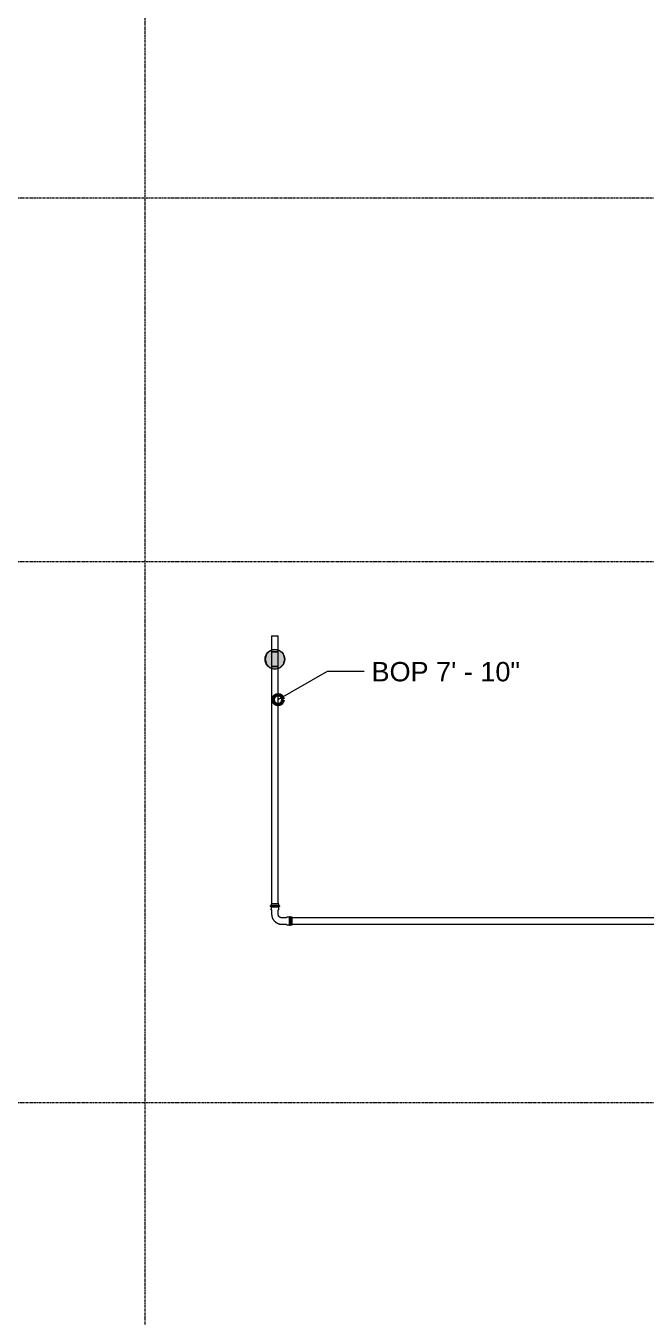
# Model space of a CAD drawing. Header units: inches. Extents: x -3679 to 241, y -496 to 1784.
# Drawn here: x -3372.2 to -3246.1, y 45.4 to 308 of the extents above; entities that cross this region are included whole.
import ezdxf

# ---------------------------------------------------------------- set-up
doc = ezdxf.new("R2010")
doc.units = ezdxf.units.IN
doc.header["$MEASUREMENT"] = 0
doc.linetypes.add('Grid Line', pattern=[0.875, 0.5, -0.125, 0.125, -0.125])
for name, color, linetype, lineweight in [('A-ANNO-NOTE', 250, 'Continuous', 9), ('G-ANNO-DIMS', 251, 'Continuous', 9), ('P-PIPE', 1, 'Continuous', 9), ('S-GRID', 8, 'Continuous', 9)]:
    doc.layers.add(name, color=color, linetype=linetype, lineweight=lineweight)
doc.styles.add('Arial', font='arial.ttf', dxfattribs={"height": 3.934132})

# ---------------------------------------------------------------- blocks, each defined once
blk = doc.blocks.new('Victaulic-VicPress316-Elbow 90-45deg Style P568_P571 - Standard-V1-SECOND LEVEL')
at = {"layer": 'P-PIPE'}
for p, q in [((-0.77, 3.52), (-0.77, 3.18)), ((0.77, 3.52), (-0.77, 3.52)), ((-0.77, 3.18), (0.77, 3.18)), ((-0.77, 2.89), (-0.77, 2.44)), ((-0.77, 2.89), (0.77, 2.89)), ((0.77, 3.18), (0.77, 3.52)), ((0.77, 2.44), (0.77, 2.89)), ((-3.18, 0.77), (-3.52, 0.77)), ((-3.52, 0.77), (-3.52, -0.77)), ((-3.18, -0.77), (-3.18, 0.77)), ((-2.44, 0.77), (-2.89, 0.77)), ((-2.89, -0.77), (-2.89, 0.77)), ((-1.39, 0.66), (-2.28, 0.66)), ((-0.66, 2.28), (-0.66, 1.39)), ((0.66, 1.39), (0.66, 2.28)), ((-3.52, -0.77), (-3.18, -0.77)), ((-2.89, -0.77), (-2.44, -0.77)), ((-2.28, -0.66), (-1.39, -0.66))]:
    blk.add_line(p, q, dxfattribs=at)
at = {"layer": 'P-PIPE', "flags": 128}
for points in [[(-0.77, 2.89), (-0.77, 2.89), (-0.78, 2.89), (-0.78, 2.89), (-0.79, 2.89), (-0.8, 2.89), (-0.8, 2.89), (-0.81, 2.9), (-0.81, 2.9), (-0.82, 2.9), (-0.82, 2.9), (-0.83, 2.9), (-0.83, 2.91), (-0.84, 2.91), (-0.84, 2.91), (-0.85, 2.92), (-0.85, 2.92), (-0.86, 2.92), (-0.86, 2.93), (-0.87, 2.93), (-0.87, 2.93), (-0.87, 2.94), (-0.88, 2.94), (-0.88, 2.95), (-0.89, 2.95), (-0.89, 2.96), (-0.89, 2.96), (-0.89, 2.97), (-0.9, 2.97), (-0.9, 2.98), (-0.9, 2.98), (-0.9, 2.99), (-0.91, 2.99), (-0.91, 3), (-0.91, 3.01), (-0.91, 3.01), (-0.91, 3.02), (-0.91, 3.02), (-0.91, 3.03), (-0.91, 3.03), (-0.91, 3.04), (-0.91, 3.05), (-0.91, 3.05), (-0.91, 3.06), (-0.91, 3.06), (-0.91, 3.07), (-0.91, 3.07), (-0.91, 3.08), (-0.9, 3.09), (-0.9, 3.09), (-0.9, 3.1), (-0.9, 3.1), (-0.89, 3.11), (-0.89, 3.11), (-0.89, 3.12), (-0.88, 3.12), (-0.88, 3.13), (-0.88, 3.13), (-0.87, 3.14), (-0.87, 3.14), (-0.86, 3.14), (-0.86, 3.15), (-0.86, 3.15), (-0.85, 3.15), (-0.85, 3.16), (-0.84, 3.16), (-0.84, 3.16), (-0.83, 3.17), (-0.83, 3.17), (-0.82, 3.17), (-0.82, 3.17), (-0.81, 3.17), (-0.8, 3.18), (-0.8, 3.18), (-0.79, 3.18), (-0.79, 3.18), (-0.78, 3.18), (-0.78, 3.18), (-0.77, 3.18), (-0.77, 3.18)], [(0.77, 3.18), (0.77, 3.18), (0.76, 3.18), (0.76, 3.18), (0.76, 3.18), (0.75, 3.18), (0.74, 3.18), (0.74, 3.18), (0.73, 3.18), (0.72, 3.18), (0.71, 3.18), (0.69, 3.18), (0.68, 3.18), (0.67, 3.18), (0.65, 3.18), (0.63, 3.18), (0.61, 3.18), (0.6, 3.18), (0.58, 3.18), (0.56, 3.18), (0.53, 3.18), (0.51, 3.18), (0.49, 3.18), (0.46, 3.18), (0.44, 3.18), (0.41, 3.18), (0.39, 3.18), (0.36, 3.18), (0.33, 3.18), (0.31, 3.18), (0.28, 3.18), (0.25, 3.18), (0.22, 3.18), (0.19, 3.18), (0.16, 3.18), (0.13, 3.18), (0.1, 3.18), (0.07, 3.18), (0.04, 3.18), (0.01, 3.18), (-0.02, 3.18), (-0.05, 3.18), (-0.08, 3.18), (-0.11, 3.18), (-0.14, 3.18), (-0.17, 3.18), (-0.2, 3.18), (-0.23, 3.18), (-0.26, 3.18), (-0.29, 3.18), (-0.32, 3.18), (-0.35, 3.18), (-0.37, 3.18), (-0.4, 3.18), (-0.43, 3.18), (-0.45, 3.18), (-0.48, 3.18), (-0.5, 3.18), (-0.52, 3.18), (-0.54, 3.18), (-0.57, 3.18), (-0.59, 3.18), (-0.6, 3.18), (-0.62, 3.18), (-0.64, 3.18), (-0.66, 3.18), (-0.67, 3.18), (-0.69, 3.18), (-0.7, 3.18), (-0.71, 3.18), (-0.72, 3.18), (-0.73, 3.18), (-0.74, 3.18), (-0.75, 3.18), (-0.75, 3.18), (-0.76, 3.18), (-0.76, 3.18), (-0.77, 3.18), (-0.77, 3.18), (-0.77, 3.18)], [(-0.77, 3.18), (-0.77, 3.18), (-0.76, 3.18), (-0.76, 3.18), (-0.76, 3.18), (-0.75, 3.18), (-0.74, 3.18), (-0.74, 3.18), (-0.73, 3.18)], [(-0.77, 2.89), (-0.77, 2.89), (-0.76, 2.89), (-0.76, 2.89), (-0.76, 2.89), (-0.75, 2.89), (-0.74, 2.89), (-0.74, 2.89), (-0.73, 2.89), (-0.72, 2.89), (-0.71, 2.89), (-0.69, 2.89), (-0.68, 2.89), (-0.67, 2.89), (-0.65, 2.89), (-0.63, 2.89), (-0.61, 2.89), (-0.6, 2.89), (-0.58, 2.89), (-0.56, 2.89), (-0.53, 2.89), (-0.51, 2.89), (-0.49, 2.89), (-0.46, 2.89), (-0.44, 2.89), (-0.41, 2.89), (-0.39, 2.89), (-0.36, 2.89), (-0.33, 2.89), (-0.31, 2.89), (-0.28, 2.89), (-0.25, 2.89), (-0.22, 2.89), (-0.19, 2.89), (-0.16, 2.89), (-0.13, 2.89), (-0.1, 2.89), (-0.07, 2.89), (-0.04, 2.89), (-0.01, 2.89), (0.02, 2.89), (0.05, 2.89), (0.08, 2.89), (0.11, 2.89), (0.14, 2.89), (0.17, 2.89), (0.2, 2.89), (0.23, 2.89), (0.26, 2.89), (0.29, 2.89), (0.32, 2.89), (0.35, 2.89), (0.37, 2.89), (0.4, 2.89), (0.43, 2.89), (0.45, 2.89), (0.48, 2.89), (0.5, 2.89), (0.52, 2.89), (0.54, 2.89), (0.57, 2.89), (0.59, 2.89), (0.6, 2.89), (0.62, 2.89), (0.64, 2.89), (0.66, 2.89), (0.67, 2.89), (0.69, 2.89), (0.7, 2.89), (0.71, 2.89), (0.72, 2.89), (0.73, 2.89), (0.74, 2.89), (0.75, 2.89), (0.75, 2.89), (0.76, 2.89), (0.76, 2.89), (0.77, 2.89), (0.77, 2.89), (0.77, 2.89)], [(-0.72, 2.89), (-0.73, 2.89), (-0.74, 2.89), (-0.75, 2.89), (-0.75, 2.89), (-0.76, 2.89), (-0.76, 2.89), (-0.77, 2.89), (-0.77, 2.89), (-0.77, 2.89)], [(0.72, 3.18), (0.73, 3.18), (0.74, 3.18), (0.75, 3.18), (0.75, 3.18), (0.76, 3.18), (0.76, 3.18), (0.77, 3.18), (0.77, 3.18), (0.77, 3.18)], [(0.77, 2.89), (0.77, 2.89), (0.76, 2.89), (0.76, 2.89), (0.76, 2.89), (0.75, 2.89), (0.74, 2.89), (0.74, 2.89), (0.73, 2.89)], [(0.77, 3.18), (0.77, 3.18), (0.78, 3.18), (0.78, 3.18), (0.79, 3.18), (0.8, 3.18), (0.8, 3.18), (0.81, 3.18), (0.81, 3.17), (0.82, 3.17), (0.82, 3.17), (0.83, 3.17), (0.83, 3.17), (0.84, 3.16), (0.84, 3.16), (0.85, 3.16), (0.85, 3.15), (0.86, 3.15), (0.86, 3.15), (0.87, 3.14), (0.87, 3.14), (0.87, 3.13), (0.88, 3.13), (0.88, 3.12), (0.89, 3.12), (0.89, 3.11), (0.89, 3.11), (0.89, 3.1), (0.9, 3.1), (0.9, 3.09), (0.9, 3.09), (0.9, 3.08), (0.91, 3.08), (0.91, 3.07), (0.91, 3.07), (0.91, 3.06), (0.91, 3.05), (0.91, 3.05), (0.91, 3.04), (0.91, 3.04), (0.91, 3.03), (0.91, 3.03), (0.91, 3.02), (0.91, 3.01), (0.91, 3.01), (0.91, 3), (0.91, 3), (0.91, 2.99), (0.9, 2.99), (0.9, 2.98), (0.9, 2.98), (0.9, 2.97), (0.89, 2.97), (0.89, 2.96), (0.89, 2.96), (0.88, 2.95), (0.88, 2.95), (0.88, 2.94), (0.87, 2.94), (0.87, 2.93), (0.86, 2.93), (0.86, 2.92), (0.86, 2.92), (0.85, 2.92), (0.85, 2.91), (0.84, 2.91), (0.84, 2.91), (0.83, 2.91), (0.83, 2.9), (0.82, 2.9), (0.82, 2.9), (0.81, 2.9), (0.8, 2.9), (0.8, 2.89), (0.79, 2.89), (0.79, 2.89), (0.78, 2.89), (0.78, 2.89), (0.77, 2.89), (0.77, 2.89)], [(-3.18, 0.77), (-3.18, 0.77), (-3.18, 0.78), (-3.18, 0.78), (-3.18, 0.79), (-3.18, 0.8), (-3.18, 0.8), (-3.18, 0.81), (-3.17, 0.81), (-3.17, 0.82), (-3.17, 0.82), (-3.17, 0.83), (-3.17, 0.83), (-3.16, 0.84), (-3.16, 0.84), (-3.16, 0.85), (-3.15, 0.85), (-3.15, 0.86), (-3.15, 0.86), (-3.14, 0.87), (-3.14, 0.87), (-3.13, 0.87), (-3.13, 0.88), (-3.12, 0.88), (-3.12, 0.89), (-3.11, 0.89), (-3.11, 0.89), (-3.1, 0.89), (-3.1, 0.9), (-3.09, 0.9), (-3.09, 0.9), (-3.08, 0.9), (-3.08, 0.91), (-3.07, 0.91), (-3.07, 0.91), (-3.06, 0.91), (-3.05, 0.91), (-3.05, 0.91), (-3.04, 0.91), (-3.04, 0.91), (-3.03, 0.91), (-3.03, 0.91), (-3.02, 0.91), (-3.01, 0.91), (-3.01, 0.91), (-3, 0.91), (-3, 0.91), (-2.99, 0.91), (-2.99, 0.9), (-2.98, 0.9), (-2.98, 0.9), (-2.97, 0.9), (-2.97, 0.89), (-2.96, 0.89), (-2.96, 0.89), (-2.95, 0.88), (-2.95, 0.88), (-2.94, 0.88), (-2.94, 0.87), (-2.93, 0.87), (-2.93, 0.86), (-2.92, 0.86), (-2.92, 0.86), (-2.92, 0.85), (-2.91, 0.85), (-2.91, 0.84), (-2.91, 0.84), (-2.91, 0.83), (-2.9, 0.83), (-2.9, 0.82), (-2.9, 0.82), (-2.9, 0.81), (-2.9, 0.8), (-2.89, 0.8), (-2.89, 0.79), (-2.89, 0.79), (-2.89, 0.78), (-2.89, 0.78), (-2.89, 0.77), (-2.89, 0.77)], [(-3.18, 0.77), (-3.18, 0.77), (-3.18, 0.76), (-3.18, 0.76), (-3.18, 0.76), (-3.18, 0.75), (-3.18, 0.74), (-3.18, 0.74), (-3.18, 0.73), (-3.18, 0.72), (-3.18, 0.71), (-3.18, 0.69), (-3.18, 0.68), (-3.18, 0.67), (-3.18, 0.65), (-3.18, 0.63), (-3.18, 0.61), (-3.18, 0.6), (-3.18, 0.58), (-3.18, 0.56), (-3.18, 0.53), (-3.18, 0.51), (-3.18, 0.49), (-3.18, 0.46), (-3.18, 0.44), (-3.18, 0.41), (-3.18, 0.39), (-3.18, 0.36), (-3.18, 0.33), (-3.18, 0.31), (-3.18, 0.28), (-3.18, 0.25), (-3.18, 0.22), (-3.18, 0.19), (-3.18, 0.16), (-3.18, 0.13), (-3.18, 0.1), (-3.18, 0.07), (-3.18, 0.04), (-3.18, 0.01), (-3.18, -0.02), (-3.18, -0.05), (-3.18, -0.08), (-3.18, -0.11), (-3.18, -0.14), (-3.18, -0.17), (-3.18, -0.2), (-3.18, -0.23), (-3.18, -0.26), (-3.18, -0.29), (-3.18, -0.32), (-3.18, -0.35), (-3.18, -0.37), (-3.18, -0.4), (-3.18, -0.43), (-3.18, -0.45), (-3.18, -0.48), (-3.18, -0.5), (-3.18, -0.52), (-3.18, -0.54), (-3.18, -0.57), (-3.18, -0.59), (-3.18, -0.6), (-3.18, -0.62), (-3.18, -0.64), (-3.18, -0.66), (-3.18, -0.67), (-3.18, -0.69), (-3.18, -0.7), (-3.18, -0.71), (-3.18, -0.72), (-3.18, -0.73), (-3.18, -0.74), (-3.18, -0.75), (-3.18, -0.75), (-3.18, -0.76), (-3.18, -0.76), (-3.18, -0.77), (-3.18, -0.77), (-3.18, -0.77)], [(-3.18, 0.72), (-3.18, 0.73), (-3.18, 0.74), (-3.18, 0.75), (-3.18, 0.75), (-3.18, 0.76), (-3.18, 0.76), (-3.18, 0.77), (-3.18, 0.77), (-3.18, 0.77)], [(-2.89, -0.77), (-2.89, -0.77), (-2.89, -0.76), (-2.89, -0.76), (-2.89, -0.76), (-2.89, -0.75), (-2.89, -0.74), (-2.89, -0.74), (-2.89, -0.73), (-2.89, -0.72), (-2.89, -0.71), (-2.89, -0.69), (-2.89, -0.68), (-2.89, -0.67), (-2.89, -0.65), (-2.89, -0.63), (-2.89, -0.61), (-2.89, -0.6), (-2.89, -0.58), (-2.89, -0.56), (-2.89, -0.53), (-2.89, -0.51), (-2.89, -0.49), (-2.89, -0.46), (-2.89, -0.44), (-2.89, -0.41), (-2.89, -0.39), (-2.89, -0.36), (-2.89, -0.33), (-2.89, -0.31), (-2.89, -0.28), (-2.89, -0.25), (-2.89, -0.22), (-2.89, -0.19), (-2.89, -0.16), (-2.89, -0.13), (-2.89, -0.1), (-2.89, -0.07), (-2.89, -0.04), (-2.89, -0.01), (-2.89, 0.02), (-2.89, 0.05), (-2.89, 0.08), (-2.89, 0.11), (-2.89, 0.14), (-2.89, 0.17), (-2.89, 0.2), (-2.89, 0.23), (-2.89, 0.26), (-2.89, 0.29), (-2.89, 0.32), (-2.89, 0.35), (-2.89, 0.37), (-2.89, 0.4), (-2.89, 0.43), (-2.89, 0.45), (-2.89, 0.48), (-2.89, 0.5), (-2.89, 0.52), (-2.89, 0.54), (-2.89, 0.57), (-2.89, 0.59), (-2.89, 0.6), (-2.89, 0.62), (-2.89, 0.64), (-2.89, 0.66), (-2.89, 0.67), (-2.89, 0.69), (-2.89, 0.7), (-2.89, 0.71), (-2.89, 0.72), (-2.89, 0.73), (-2.89, 0.74), (-2.89, 0.75), (-2.89, 0.75), (-2.89, 0.76), (-2.89, 0.76), (-2.89, 0.77), (-2.89, 0.77), (-2.89, 0.77)], [(-2.89, 0.77), (-2.89, 0.77), (-2.89, 0.76), (-2.89, 0.76), (-2.89, 0.76), (-2.89, 0.75), (-2.89, 0.74), (-2.89, 0.74), (-2.89, 0.73)], [(-2.44, 0.77), (-2.43, 0.77), (-2.42, 0.77), (-2.41, 0.76), (-2.4, 0.76), (-2.38, 0.76), (-2.37, 0.76), (-2.36, 0.76), (-2.35, 0.75), (-2.34, 0.75), (-2.33, 0.74), (-2.32, 0.74), (-2.31, 0.74), (-2.3, 0.73), (-2.29, 0.72), (-2.29, 0.72), (-2.28, 0.71), (-2.27, 0.71), (-2.26, 0.7), (-2.25, 0.69), (-2.24, 0.68), (-2.24, 0.68), (-2.23, 0.67), (-2.22, 0.66), (-2.22, 0.66)], [(-0.66, 1.39), (-0.66, 1.36), (-0.66, 1.33), (-0.66, 1.3), (-0.67, 1.28), (-0.67, 1.25), (-0.68, 1.22), (-0.69, 1.19), (-0.69, 1.16), (-0.7, 1.13), (-0.72, 1.11), (-0.73, 1.08), (-0.74, 1.05), (-0.75, 1.03), (-0.77, 1), (-0.79, 0.98), (-0.8, 0.95), (-0.82, 0.93), (-0.84, 0.91), (-0.86, 0.89), (-0.88, 0.87), (-0.9, 0.85), (-0.92, 0.83), (-0.95, 0.81), (-0.97, 0.79), (-1, 0.77), (-1.02, 0.76), (-1.05, 0.74), (-1.07, 0.73), (-1.1, 0.72), (-1.13, 0.71), (-1.15, 0.7), (-1.18, 0.69), (-1.21, 0.68), (-1.24, 0.67), (-1.27, 0.67), (-1.3, 0.66), (-1.33, 0.66), (-1.36, 0.66), (-1.39, 0.66), (-1.39, 0.66)], [(-1.39, -0.66), (-1.31, -0.66), (-1.23, -0.65), (-1.15, -0.64), (-1.07, -0.63), (-0.99, -0.62), (-0.91, -0.6), (-0.83, -0.58), (-0.75, -0.55), (-0.67, -0.53), (-0.59, -0.5), (-0.52, -0.46), (-0.45, -0.43), (-0.37, -0.39), (-0.3, -0.34), (-0.24, -0.3), (-0.17, -0.25), (-0.1, -0.2), (-0.04, -0.15), (0.02, -0.09), (0.08, -0.04), (0.13, 0.02), (0.19, 0.09), (0.24, 0.15), (0.29, 0.22), (0.33, 0.29), (0.38, 0.35), (0.42, 0.43), (0.45, 0.5), (0.49, 0.57), (0.52, 0.65), (0.55, 0.73), (0.57, 0.81), (0.59, 0.88), (0.61, 0.96), (0.63, 1.04), (0.64, 1.13), (0.65, 1.21), (0.65, 1.29), (0.66, 1.37), (0.66, 1.39)], [(-0.66, 2.22), (-0.67, 2.23), (-0.67, 2.23), (-0.68, 2.24), (-0.69, 2.25), (-0.7, 2.26), (-0.7, 2.27), (-0.71, 2.27), (-0.72, 2.28), (-0.72, 2.29), (-0.73, 2.3), (-0.73, 2.31), (-0.74, 2.32), (-0.74, 2.33), (-0.75, 2.34), (-0.75, 2.35), (-0.76, 2.36), (-0.76, 2.37), (-0.76, 2.38), (-0.76, 2.39), (-0.76, 2.4), (-0.77, 2.42), (-0.77, 2.43), (-0.77, 2.44), (-0.77, 2.44)], [(0.77, 2.44), (0.77, 2.43), (0.77, 2.42), (0.76, 2.41), (0.76, 2.4), (0.76, 2.38), (0.76, 2.37), (0.76, 2.36), (0.75, 2.35), (0.75, 2.34), (0.74, 2.33), (0.74, 2.32), (0.74, 2.31), (0.73, 2.3), (0.72, 2.29), (0.72, 2.29), (0.71, 2.28), (0.71, 2.27), (0.7, 2.26), (0.69, 2.25), (0.68, 2.24), (0.68, 2.24), (0.67, 2.23), (0.66, 2.22), (0.66, 2.22)], [(-3.18, -0.77), (-3.18, -0.77), (-3.18, -0.76), (-3.18, -0.76), (-3.18, -0.76), (-3.18, -0.75), (-3.18, -0.74), (-3.18, -0.74), (-3.18, -0.73)], [(-2.89, -0.77), (-2.89, -0.77), (-2.89, -0.78), (-2.89, -0.78), (-2.89, -0.79), (-2.89, -0.8), (-2.89, -0.8), (-2.9, -0.81), (-2.9, -0.81), (-2.9, -0.82), (-2.9, -0.82), (-2.9, -0.83), (-2.91, -0.83), (-2.91, -0.84), (-2.91, -0.84), (-2.92, -0.85), (-2.92, -0.85), (-2.92, -0.86), (-2.93, -0.86), (-2.93, -0.87), (-2.93, -0.87), (-2.94, -0.87), (-2.94, -0.88), (-2.95, -0.88), (-2.95, -0.89), (-2.96, -0.89), (-2.96, -0.89), (-2.97, -0.89), (-2.97, -0.9), (-2.98, -0.9), (-2.98, -0.9), (-2.99, -0.9), (-2.99, -0.91), (-3, -0.91), (-3.01, -0.91), (-3.01, -0.91), (-3.02, -0.91), (-3.02, -0.91), (-3.03, -0.91), (-3.03, -0.91), (-3.04, -0.91), (-3.05, -0.91), (-3.05, -0.91), (-3.06, -0.91), (-3.06, -0.91), (-3.07, -0.91), (-3.07, -0.91), (-3.08, -0.91), (-3.09, -0.9), (-3.09, -0.9), (-3.1, -0.9), (-3.1, -0.9), (-3.11, -0.89), (-3.11, -0.89), (-3.12, -0.89), (-3.12, -0.88), (-3.13, -0.88), (-3.13, -0.88), (-3.14, -0.87), (-3.14, -0.87), (-3.14, -0.86), (-3.15, -0.86), (-3.15, -0.86), (-3.15, -0.85), (-3.16, -0.85), (-3.16, -0.84), (-3.16, -0.84), (-3.17, -0.83), (-3.17, -0.83), (-3.17, -0.82), (-3.17, -0.82), (-3.17, -0.81), (-3.18, -0.8), (-3.18, -0.8), (-3.18, -0.79), (-3.18, -0.79), (-3.18, -0.78), (-3.18, -0.78), (-3.18, -0.77), (-3.18, -0.77)], [(-2.89, -0.72), (-2.89, -0.73), (-2.89, -0.74), (-2.89, -0.75), (-2.89, -0.75), (-2.89, -0.76), (-2.89, -0.76), (-2.89, -0.77), (-2.89, -0.77), (-2.89, -0.77)], [(-2.22, -0.66), (-2.23, -0.67), (-2.23, -0.67), (-2.24, -0.68), (-2.25, -0.69), (-2.26, -0.7), (-2.27, -0.7), (-2.27, -0.71), (-2.28, -0.72), (-2.29, -0.72), (-2.3, -0.73), (-2.31, -0.73), (-2.32, -0.74), (-2.33, -0.74), (-2.34, -0.75), (-2.35, -0.75), (-2.36, -0.76), (-2.37, -0.76), (-2.38, -0.76), (-2.39, -0.76), (-2.4, -0.76), (-2.42, -0.77), (-2.43, -0.77), (-2.44, -0.77), (-2.44, -0.77)]]:
    blk.add_lwpolyline(points, dxfattribs=at)

msp = doc.modelspace()

# ---------------------------------------------------------------- hatches: boundary and pattern name
at = {"layer": 'A-ANNO-NOTE'}
msp.add_hatch(color=256, dxfattribs=at).paths.add_polyline_path([(-3321.58, 177.21), (-3320.58, 177.48), (-3319.85, 178.21), (-3319.59, 179.23), (-3319.85, 180.21), (-3320.58, 180.94), (-3321.58, 181.21), (-3322.58, 180.94), (-3323.31, 180.21), (-3323.58, 179.21), (-3323.31, 178.21), (-3322.58, 177.48)], flags=0)
h = msp.add_hatch(color=256, dxfattribs=at)
edge = h.paths.add_edge_path(flags=0)
edge.add_arc((-3321.58, 179.21), 2, 0, 360)

# ---------------------------------------------------------------- linework, layer by layer
for p, q in [((-3323.31, 180.21), (-3323.58, 179.21)), ((-3323.58, 179.21), (-3323.31, 178.21)), ((-3322.58, 180.94), (-3323.31, 180.21)), ((-3321.58, 181.21), (-3322.58, 180.94)), ((-3320.58, 180.94), (-3321.58, 181.21)), ((-3319.85, 180.21), (-3320.58, 180.94)), ((-3319.59, 179.23), (-3319.85, 180.21)), ((-3319.85, 178.21), (-3319.59, 179.23)), ((-3323.31, 178.21), (-3322.58, 177.48)), ((-3322.58, 177.48), (-3321.58, 177.21)), ((-3321.58, 177.21), (-3320.58, 177.48)), ((-3320.58, 177.48), (-3319.85, 178.21))]:
    msp.add_line(p, q, dxfattribs=at)
msp.add_circle((-3321.58, 179.21), 2, dxfattribs=at)
at = {"layer": 'G-ANNO-DIMS'}
for p, q in [((-3320.93, 170.99), (-3310.91, 176.77)), ((-3310.91, 176.77), (-3303.45, 176.77))]:
    msp.add_line(p, q, dxfattribs=at)
at = {"layer": 'G-ANNO-DIMS', "lineweight": 50}
msp.add_circle((-3320.93, 170.99), 1, dxfattribs=at)
at = {"layer": 'P-PIPE'}
for p, q in [((-3322.24, 183.96), (-3322.24, 180.71)), ((-3322.24, 183.96), (-3320.93, 183.96)), ((-3320.93, 180.71), (-3320.93, 183.96)), ((-3320.93, 180.71), (-3322.24, 180.71)), ((-3322.24, 180.71), (-3322.24, 177.71)), ((-3322.24, 180.71), (-3322.22, 180.71)), ((-3322.22, 180.71), (-3322.15, 180.71)), ((-3322.15, 180.71), (-3322.05, 180.71)), ((-3322.05, 180.71), (-3321.91, 180.71)), ((-3321.91, 180.71), (-3321.75, 180.71)), ((-3321.75, 180.71), (-3321.58, 180.71)), ((-3321.58, 180.71), (-3321.41, 180.71)), ((-3321.41, 180.71), (-3321.25, 180.71)), ((-3321.25, 180.71), (-3321.12, 180.71)), ((-3321.12, 180.71), (-3321.01, 180.71)), ((-3321.01, 180.71), (-3320.95, 180.71)), ((-3320.95, 180.71), (-3320.93, 180.71)), ((-3320.93, 177.71), (-3320.93, 180.71)), ((-3322.22, 177.71), (-3322.24, 177.71)), ((-3322.24, 177.71), (-3322.24, 129.48)), ((-3322.24, 177.71), (-3320.93, 177.71)), ((-3322.15, 177.71), (-3322.22, 177.71)), ((-3322.05, 177.71), (-3322.15, 177.71)), ((-3321.91, 177.71), (-3322.05, 177.71)), ((-3321.75, 177.71), (-3321.91, 177.71)), ((-3321.58, 177.71), (-3321.75, 177.71)), ((-3321.41, 177.71), (-3321.58, 177.71)), ((-3321.25, 177.71), (-3321.41, 177.71)), ((-3321.12, 177.71), (-3321.25, 177.71)), ((-3321.01, 177.71), (-3321.12, 177.71)), ((-3320.95, 177.71), (-3321.01, 177.71)), ((-3320.93, 177.71), (-3320.95, 177.71)), ((-3320.93, 129.48), (-3320.93, 177.71)), ((-3168.7, 126.62), (-3318.06, 126.62)), ((-3318.06, 125.3), (-3168.7, 125.3))]:
    msp.add_line(p, q, dxfattribs=at)
at = {"layer": 'S-GRID', "linetype": 'Grid Line'}
for p, q in [((-3348, 1771.74), (-3348, -484.26)), ((228, 273), (-3666.39, 273)), ((228, 199), (-3666.39, 199)), ((228, 89), (-3666.39, 89))]:
    msp.add_line(p, q, dxfattribs=at)

# ---------------------------------------------------------------- block references
at = {"layer": 'P-PIPE', "rotation": 270}
msp.add_blockref('Victaulic-VicPress316-Elbow 90-45deg Style P568_P571 - Standard-V1-SECOND LEVEL', (-3321.58, 125.96), dxfattribs=at)

# ---------------------------------------------------------------- texts
at = {"layer": 'G-ANNO-DIMS', "insert": (-3301.95, 178.64), "char_height": 3.9341, "width": 35.952, "attachment_point": 1, "line_spacing_factor": 0.938532, "style": 'Arial'}
msp.add_mtext('BOP 7\' - 10"', dxfattribs=at)

doc.saveas('drawing.dxf')
